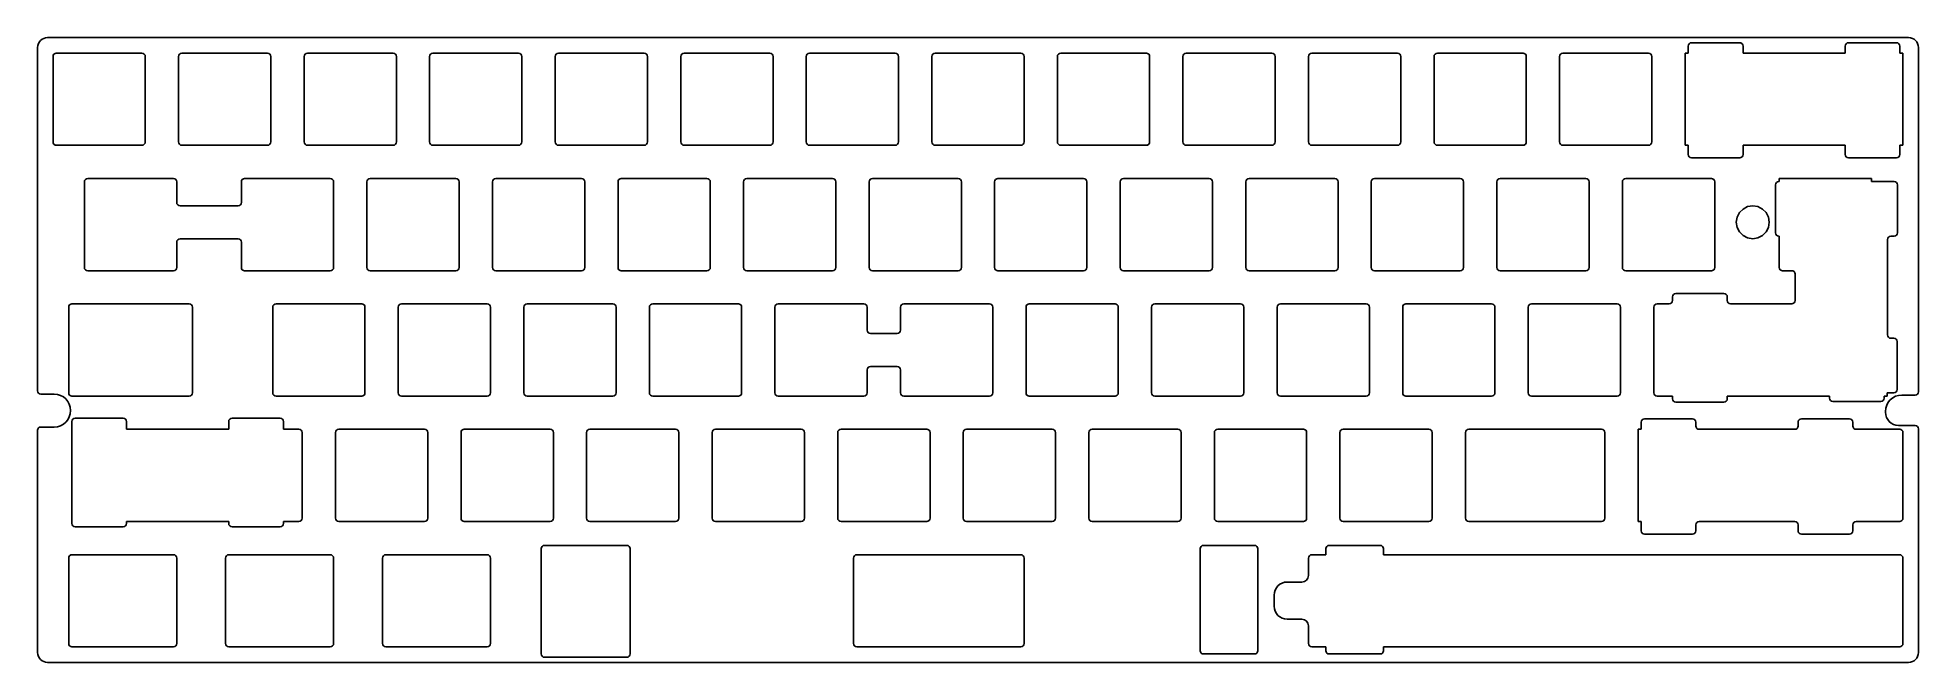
# Model space of a CAD drawing. Header units: millimetres. Extents: x 0 to 285, y 0 to 95.
import ezdxf

# ---------------------------------------------------------------- set-up
doc = ezdxf.new("R2010")
doc.units = ezdxf.units.MM
doc.header["$MEASUREMENT"] = 0

msp = doc.modelspace()

# ---------------------------------------------------------------- linework, layer by layer
at = {"color": 0}
for p, q in [((1.6, 95.02), (283.97, 95.02)), ((0.1, 41.36), (0.1, 93.52)), ((2.43, 79.16), (2.43, 92.16)), ((2.93, 92.66), (15.93, 92.66)), ((16.43, 92.16), (16.43, 79.16)), ((21.48, 79.16), (21.48, 92.16)), ((21.98, 92.66), (34.98, 92.66)), ((35.48, 92.16), (35.48, 79.16)), ((40.53, 79.16), (40.53, 92.16)), ((41.03, 92.66), (54.03, 92.66)), ((54.53, 92.16), (54.53, 79.16)), ((59.58, 79.16), (59.58, 92.16)), ((60.08, 92.66), (73.08, 92.66)), ((73.58, 92.16), (73.58, 79.16)), ((78.63, 79.16), (78.63, 92.16)), ((79.13, 92.66), (92.13, 92.66)), ((92.63, 92.16), (92.63, 79.16)), ((97.68, 79.16), (97.68, 92.16)), ((98.18, 92.66), (111.18, 92.66)), ((111.68, 92.16), (111.68, 79.16)), ((116.73, 79.16), (116.73, 92.16)), ((117.23, 92.66), (130.23, 92.66)), ((130.73, 92.16), (130.73, 79.16)), ((135.78, 79.16), (135.78, 92.16)), ((136.28, 92.66), (149.28, 92.66)), ((149.78, 92.16), (149.78, 79.16)), ((154.83, 79.16), (154.83, 92.16)), ((155.33, 92.66), (168.33, 92.66)), ((168.83, 92.16), (168.83, 79.16)), ((173.88, 79.16), (173.88, 92.16)), ((174.38, 92.66), (187.38, 92.66)), ((187.88, 92.16), (187.88, 79.16)), ((192.93, 79.16), (192.93, 92.16)), ((193.43, 92.66), (206.43, 92.66)), ((206.93, 92.16), (206.93, 79.16)), ((211.98, 79.16), (211.98, 92.16)), ((212.48, 92.66), (225.48, 92.66)), ((225.98, 92.16), (225.98, 79.16)), ((231.03, 79.16), (231.03, 92.16)), ((231.53, 92.66), (244.53, 92.66)), ((245.03, 92.16), (245.03, 79.16)), ((250.08, 92.66), (250.08, 78.66)), ((283.13, 78.66), (283.13, 92.66)), ((15.93, 78.66), (2.93, 78.66)), ((34.98, 78.66), (21.98, 78.66)), ((54.03, 78.66), (41.03, 78.66)), ((73.08, 78.66), (60.08, 78.66)), ((92.13, 78.66), (79.13, 78.66)), ((111.18, 78.66), (98.18, 78.66)), ((130.23, 78.66), (117.23, 78.66)), ((149.28, 78.66), (136.28, 78.66)), ((168.33, 78.66), (155.33, 78.66)), ((187.38, 78.66), (174.38, 78.66)), ((206.43, 78.66), (193.43, 78.66)), ((225.48, 78.66), (212.48, 78.66)), ((244.53, 78.66), (231.53, 78.66)), ((7.19, 60.11), (7.19, 73.11)), ((7.69, 73.61), (20.7, 73.61)), ((31.51, 73.61), (44.51, 73.61)), ((45.01, 73.11), (45.01, 60.11)), ((50.06, 60.11), (50.06, 73.11)), ((50.56, 73.61), (63.56, 73.61)), ((64.06, 73.11), (64.06, 60.11)), ((69.11, 60.11), (69.11, 73.11)), ((69.61, 73.61), (82.61, 73.61)), ((83.11, 73.11), (83.11, 60.11)), ((88.16, 60.11), (88.16, 73.11)), ((88.66, 73.61), (101.66, 73.61)), ((102.16, 73.11), (102.16, 60.11)), ((107.21, 60.11), (107.21, 73.11)), ((107.71, 73.61), (120.71, 73.61)), ((121.21, 73.11), (121.21, 60.11)), ((126.26, 60.11), (126.26, 73.11)), ((126.76, 73.61), (139.76, 73.61)), ((140.26, 73.11), (140.26, 60.11)), ((145.31, 60.11), (145.31, 73.11)), ((145.81, 73.61), (158.81, 73.61)), ((159.31, 73.11), (159.31, 60.11)), ((164.36, 60.11), (164.36, 73.11)), ((164.86, 73.61), (177.86, 73.61)), ((178.36, 73.11), (178.36, 60.11)), ((183.41, 60.11), (183.41, 73.11)), ((183.91, 73.61), (196.91, 73.61)), ((197.41, 73.11), (197.41, 60.11)), ((202.46, 60.11), (202.46, 73.11)), ((202.96, 73.61), (215.96, 73.61)), ((216.46, 73.11), (216.46, 60.11)), ((221.51, 60.11), (221.51, 73.11)), ((222.01, 73.61), (235.01, 73.61)), ((235.51, 73.11), (235.51, 60.11)), ((240.56, 60.11), (240.56, 73.11)), ((241.06, 73.61), (254.06, 73.61)), ((254.56, 73.11), (254.56, 60.11)), ((278.37, 73.61), (264.37, 73.61)), ((258.86, 68.98), (258.31, 68.43)), ((259.56, 69.34), (258.86, 68.98)), ((260.33, 69.46), (259.56, 69.34)), ((261.1, 69.34), (260.33, 69.46)), ((261.8, 68.98), (261.1, 69.34)), ((262.35, 68.43), (261.8, 68.98)), ((257.95, 67.73), (257.83, 66.96)), ((257.83, 66.96), (257.95, 66.19)), ((258.31, 68.43), (257.95, 67.73)), ((257.95, 66.19), (258.31, 65.49)), ((262.71, 67.73), (262.35, 68.43)), ((262.35, 65.49), (262.71, 66.19)), ((262.83, 66.96), (262.71, 67.73)), ((262.71, 66.19), (262.83, 66.96)), ((258.31, 65.49), (258.86, 64.94)), ((258.86, 64.94), (259.56, 64.58)), ((259.56, 64.58), (260.33, 64.46)), ((260.33, 64.46), (261.1, 64.58)), ((261.1, 64.58), (261.8, 64.94)), ((261.8, 64.94), (262.35, 65.49)), ((20.7, 59.61), (7.69, 59.61)), ((44.51, 59.61), (31.51, 59.61)), ((63.56, 59.61), (50.56, 59.61)), ((82.61, 59.61), (69.61, 59.61)), ((101.66, 59.61), (88.66, 59.61)), ((120.71, 59.61), (107.71, 59.61)), ((139.76, 59.61), (126.76, 59.61)), ((158.81, 59.61), (145.81, 59.61)), ((177.86, 59.61), (164.86, 59.61)), ((196.91, 59.61), (183.91, 59.61)), ((215.96, 59.61), (202.96, 59.61)), ((235.01, 59.61), (222.01, 59.61)), ((254.06, 59.61), (241.06, 59.61)), ((5.31, 54.56), (23.08, 54.56)), ((36.27, 54.56), (49.27, 54.56)), ((55.32, 54.56), (68.32, 54.56)), ((74.37, 54.56), (87.37, 54.56)), ((93.42, 54.56), (106.42, 54.56)), ((112.47, 54.56), (125.47, 54.56)), ((131.52, 54.56), (144.52, 54.56)), ((150.57, 54.56), (163.57, 54.56)), ((169.62, 54.56), (182.62, 54.56)), ((188.67, 54.56), (201.67, 54.56)), ((207.72, 54.56), (220.72, 54.56)), ((226.77, 54.56), (239.77, 54.56)), ((4.81, 41.06), (4.81, 54.06)), ((23.58, 54.06), (23.58, 41.06)), ((35.77, 41.06), (35.77, 54.06)), ((49.77, 54.06), (49.77, 41.06)), ((54.82, 41.06), (54.82, 54.06)), ((68.82, 54.06), (68.82, 41.06)), ((73.87, 41.06), (73.87, 54.06)), ((87.87, 54.06), (87.87, 41.06)), ((92.92, 41.06), (92.92, 54.06)), ((106.92, 54.06), (106.92, 41.06)), ((111.97, 41.06), (111.97, 54.06)), ((145.02, 54.06), (145.02, 41.06)), ((150.07, 41.06), (150.07, 54.06)), ((164.07, 54.06), (164.07, 41.06)), ((169.12, 41.06), (169.12, 54.06)), ((183.12, 54.06), (183.12, 41.06)), ((188.17, 41.06), (188.17, 54.06)), ((202.17, 54.06), (202.17, 41.06)), ((207.22, 41.06), (207.22, 54.06)), ((221.22, 54.06), (221.22, 41.06)), ((226.27, 41.06), (226.27, 54.06)), ((240.27, 54.06), (240.27, 41.06)), ((245.32, 54.06), (245.32, 41.06)), ((23.08, 40.56), (5.31, 40.56)), ((49.27, 40.56), (36.27, 40.56)), ((68.32, 40.56), (55.32, 40.56)), ((87.37, 40.56), (74.37, 40.56)), ((106.42, 40.56), (93.42, 40.56)), ((125.47, 40.56), (112.47, 40.56)), ((144.52, 40.56), (131.52, 40.56)), ((163.57, 40.56), (150.57, 40.56)), ((182.62, 40.56), (169.62, 40.56)), ((201.67, 40.56), (188.67, 40.56)), ((220.72, 40.56), (207.72, 40.56)), ((239.77, 40.56), (226.77, 40.56)), ((0.1, 1.6), (0.1, 35.36)), ((45.29, 22.01), (45.29, 35.01)), ((45.79, 35.51), (58.8, 35.51)), ((59.3, 35.01), (59.3, 22.01)), ((64.34, 22.01), (64.34, 35.01)), ((64.84, 35.51), (77.85, 35.51)), ((78.35, 35.01), (78.35, 22.01)), ((83.39, 22.01), (83.39, 35.01)), ((83.89, 35.51), (96.9, 35.51)), ((97.4, 35.01), (97.4, 22.01)), ((102.44, 22.01), (102.44, 35.01)), ((102.94, 35.51), (115.94, 35.51)), ((116.44, 35.01), (116.44, 22.01)), ((121.5, 22.01), (121.5, 35.01)), ((122, 35.51), (135, 35.51)), ((135.5, 35.01), (135.5, 22.01)), ((140.54, 22.01), (140.54, 35.01)), ((141.04, 35.51), (154.04, 35.51)), ((154.54, 35.01), (154.54, 22.01)), ((159.59, 22.01), (159.59, 35.01)), ((160.09, 35.51), (173.1, 35.51)), ((173.6, 35.01), (173.6, 22.01)), ((178.65, 22.01), (178.65, 35.01)), ((179.15, 35.51), (192.15, 35.51)), ((192.65, 35.01), (192.65, 22.01)), ((197.69, 22.01), (197.69, 35.01)), ((198.19, 35.51), (211.19, 35.51)), ((211.69, 35.01), (211.69, 22.01)), ((216.75, 22.01), (216.75, 35.01)), ((217.25, 35.51), (237.39, 35.51)), ((237.89, 35.01), (237.89, 22.01)), ((242.94, 35.51), (242.94, 21.51)), ((283.13, 22.01), (283.13, 35.01)), ((58.8, 21.51), (45.79, 21.51)), ((77.85, 21.51), (64.84, 21.51)), ((96.9, 21.51), (83.89, 21.51)), ((115.94, 21.51), (102.94, 21.51)), ((135, 21.51), (122, 21.51)), ((154.04, 21.51), (141.04, 21.51)), ((173.1, 21.51), (160.09, 21.51)), ((192.15, 21.51), (179.15, 21.51)), ((211.19, 21.51), (198.19, 21.51)), ((237.39, 21.51), (217.25, 21.51)), ((4.81, 2.96), (4.81, 15.96)), ((5.31, 16.46), (20.7, 16.46)), ((21.2, 15.96), (21.2, 2.96)), ((28.62, 2.96), (28.62, 15.96)), ((29.12, 16.46), (44.51, 16.46)), ((45.01, 15.96), (45.01, 2.96)), ((52.44, 2.96), (52.44, 15.96)), ((52.94, 16.46), (68.32, 16.46)), ((123.88, 15.96), (123.88, 11.76)), ((149.28, 16.46), (124.38, 16.46)), ((149.78, 11.76), (149.78, 15.96)), ((192.93, 15.96), (192.93, 13.31)), ((283.13, 15.96), (283.13, 2.96)), ((123.88, 7.16), (123.88, 2.96)), ((149.78, 2.96), (149.78, 7.16)), ((192.93, 5.66), (192.93, 2.96)), ((283.97, 0.1), (1.6, 0.1)), ((20.7, 2.46), (5.31, 2.46)), ((44.51, 2.46), (29.12, 2.46)), ((124.38, 2.46), (149.28, 2.46))]:
    msp.add_line(p, q, dxfattribs=at)
at = {"linetype": 'ByBlock'}
for p, q in [((251.06, 94.24), (258.36, 94.24)), ((274.86, 94.24), (282.16, 94.24)), ((250.08, 92.66), (250.56, 92.66)), ((250.56, 93.74), (250.56, 92.66)), ((258.86, 93.74), (258.86, 92.66)), ((258.86, 92.66), (274.36, 92.66)), ((274.36, 93.74), (274.36, 92.66)), ((282.66, 93.74), (282.66, 92.66)), ((282.66, 92.66), (283.13, 92.66)), ((285.47, 93.52), (285.47, 41.22)), ((250.08, 78.66), (250.56, 78.66)), ((250.56, 78.66), (250.56, 77.24)), ((258.86, 78.66), (274.36, 78.66)), ((258.86, 77.24), (258.86, 78.66)), ((274.36, 77.24), (274.36, 78.66)), ((282.66, 78.66), (283.13, 78.66)), ((282.66, 77.24), (282.66, 78.66)), ((254.71, 76.74), (251.06, 76.74)), ((254.71, 76.74), (258.36, 76.74)), ((278.51, 76.74), (274.86, 76.74)), ((278.51, 76.74), (282.16, 76.74)), ((21.2, 73.11), (21.2, 69.96)), ((31.01, 73.11), (31.01, 69.96)), ((263.78, 65.34), (263.78, 72.64)), ((264.28, 73.14), (264.37, 73.14)), ((264.37, 73.61), (264.37, 73.14)), ((278.37, 73.61), (278.37, 73.14)), ((281.78, 73.14), (278.37, 73.14)), ((282.28, 68.99), (282.28, 72.64)), ((25.48, 69.46), (21.7, 69.46)), ((25.48, 69.46), (30.51, 69.46)), ((282.28, 68.99), (282.28, 65.34)), ((21.2, 63.96), (21.2, 60.11)), ((25.48, 64.46), (21.7, 64.46)), ((25.48, 64.46), (30.51, 64.46)), ((31.01, 63.96), (31.01, 60.11)), ((264.37, 64.84), (264.28, 64.84)), ((264.37, 60.11), (264.37, 64.84)), ((280.78, 49.84), (280.78, 64.34)), ((281.28, 64.84), (281.78, 64.84)), ((264.87, 59.61), (266.25, 59.61)), ((266.75, 59.11), (266.75, 55.06)), ((245.82, 54.56), (247.67, 54.56)), ((248.17, 55.64), (248.17, 55.06)), ((248.67, 56.14), (255.97, 56.14)), ((256.47, 55.64), (256.47, 55.06)), ((256.97, 54.56), (264.37, 54.56)), ((264.37, 54.56), (266.25, 54.56)), ((125.97, 54.06), (125.97, 50.56)), ((131.02, 54.06), (131.02, 50.56)), ((126.47, 50.06), (130.52, 50.06)), ((281.28, 49.34), (281.75, 49.34)), ((282.25, 41.54), (282.25, 48.84)), ((125.97, 44.56), (125.97, 41.06)), ((130.52, 45.06), (126.47, 45.06)), ((131.02, 44.56), (131.02, 41.06)), ((0.59, 40.86), (2.6, 40.86)), ((245.82, 40.56), (248.17, 40.56)), ((248.17, 40.56), (248.17, 40.14)), ((256.47, 40.14), (256.47, 40.56)), ((271.98, 40.56), (256.47, 40.56)), ((271.98, 40.26), (271.98, 40.56)), ((280.75, 40.56), (280.27, 40.56)), ((280.27, 40.26), (280.27, 40.56)), ((280.75, 41.04), (280.75, 40.56)), ((280.75, 41.04), (281.75, 41.04)), ((284.97, 40.72), (282.97, 40.72)), ((5.1, 38.36), (5.1, 38.36)), ((5.79, 37.21), (13.09, 37.21)), ((36.89, 37.21), (29.59, 37.21)), ((255.97, 39.64), (248.67, 39.64)), ((272.48, 39.76), (279.77, 39.76)), ((280.47, 38.1), (280.47, 38.22)), ((2.6, 35.86), (0.59, 35.86)), ((5.29, 21.21), (5.29, 36.71)), ((13.59, 36.71), (13.59, 35.51)), ((13.59, 35.51), (29.09, 35.51)), ((29.09, 36.71), (29.09, 35.51)), ((37.39, 36.71), (37.39, 35.51)), ((39.74, 35.51), (37.39, 35.51)), ((40.24, 35.01), (40.24, 22.01)), ((242.94, 35.51), (243.41, 35.51)), ((243.41, 36.59), (243.41, 35.51)), ((251.21, 37.09), (243.91, 37.09)), ((251.71, 36.59), (251.71, 36.01)), ((266.71, 35.51), (252.21, 35.51)), ((267.21, 36.59), (267.21, 36.01)), ((267.71, 37.09), (275.01, 37.09)), ((275.51, 36.59), (275.51, 36.01)), ((282.63, 35.51), (276.01, 35.51)), ((284.97, 36.1), (282.47, 36.1)), ((285.47, 1.6), (285.47, 35.6)), ((13.09, 20.71), (5.79, 20.71)), ((13.59, 21.51), (13.59, 21.21)), ((29.09, 21.51), (13.59, 21.51)), ((29.09, 21.21), (29.09, 21.51)), ((29.59, 20.71), (36.89, 20.71)), ((37.39, 21.21), (37.39, 21.51)), ((39.74, 21.51), (37.39, 21.51)), ((242.94, 21.51), (243.41, 21.51)), ((243.41, 20.09), (243.41, 21.51)), ((251.71, 20.09), (251.71, 21.01)), ((266.71, 21.51), (252.21, 21.51)), ((267.21, 20.09), (267.21, 21.01)), ((275.51, 20.09), (275.51, 21.01)), ((282.63, 21.51), (276.01, 21.51)), ((76.5, 17.38), (76.5, 1.38)), ((77, 17.88), (89.51, 17.88)), ((90.01, 17.38), (90.01, 11.76)), ((176.5, 17.38), (176.5, 11.76)), ((184.75, 17.88), (177, 17.88)), ((185.25, 17.38), (185.25, 12.26)), ((195.56, 17.38), (195.56, 16.46)), ((203.81, 17.88), (196.06, 17.88)), ((204.31, 17.38), (204.31, 16.46)), ((247.56, 19.59), (243.91, 19.59)), ((247.56, 19.59), (251.21, 19.59)), ((271.36, 19.59), (267.71, 19.59)), ((271.36, 19.59), (275.01, 19.59)), ((68.82, 15.96), (68.82, 2.96)), ((193.43, 16.46), (195.56, 16.46)), ((204.31, 16.46), (282.63, 16.46)), ((90.01, 11.76), (90.01, 7.16)), ((123.88, 11.76), (123.88, 7.16)), ((149.78, 11.76), (149.78, 7.16)), ((176.5, 11.76), (176.5, 7.16)), ((185.25, 12.26), (185.25, 6.66)), ((191.93, 12.31), (189.71, 12.31)), ((187.71, 10.31), (187.71, 8.66)), ((90.01, 7.16), (90.01, 1.38)), ((176.5, 7.16), (176.5, 1.88)), ((185.25, 6.66), (185.25, 1.88)), ((189.71, 6.66), (191.93, 6.66)), ((52.94, 2.46), (68.32, 2.46)), ((89.51, 0.88), (77, 0.88)), ((184.75, 1.38), (177, 1.38)), ((193.43, 2.46), (195.56, 2.46)), ((195.56, 2.46), (195.56, 1.88)), ((196.06, 1.38), (203.81, 1.38)), ((204.31, 2.46), (204.31, 1.88)), ((204.31, 2.46), (282.63, 2.46))]:
    msp.add_line(p, q, dxfattribs=at)
at = {"color": 0}
for centre, radius, start, end in [((1.6, 93.52), 1.5, 90, 180), ((283.97, 93.52), 1.5, 0, 90), ((2.93, 92.16), 0.5, 90, 180), ((15.93, 92.16), 0.5, 0, 90), ((21.98, 92.16), 0.5, 90, 180), ((34.98, 92.16), 0.5, 0, 90), ((41.03, 92.16), 0.5, 90, 180), ((54.03, 92.16), 0.5, 0, 90), ((60.08, 92.16), 0.5, 90, 180), ((73.08, 92.16), 0.5, 0, 90), ((79.13, 92.16), 0.5, 90, 180), ((92.13, 92.16), 0.5, 0, 90), ((98.18, 92.16), 0.5, 90, 180), ((111.18, 92.16), 0.5, 0, 90), ((117.23, 92.16), 0.5, 90, 180), ((130.23, 92.16), 0.5, 0, 90), ((136.28, 92.16), 0.5, 90, 180), ((149.28, 92.16), 0.5, 0, 90), ((155.33, 92.16), 0.5, 90, 180), ((168.33, 92.16), 0.5, 0, 90), ((174.38, 92.16), 0.5, 90, 180), ((187.38, 92.16), 0.5, 0, 90), ((193.43, 92.16), 0.5, 90, 180), ((206.43, 92.16), 0.5, 0, 90), ((212.48, 92.16), 0.5, 90, 180), ((225.48, 92.16), 0.5, 0, 90), ((231.53, 92.16), 0.5, 90, 180), ((244.53, 92.16), 0.5, 0, 90), ((2.93, 79.16), 0.5, 180, 270), ((15.93, 79.16), 0.5, 270, 0), ((21.98, 79.16), 0.5, 180, 270), ((34.98, 79.16), 0.5, 270, 0), ((41.03, 79.16), 0.5, 180, 270), ((54.03, 79.16), 0.5, 270, 0), ((60.08, 79.16), 0.5, 180, 270), ((73.08, 79.16), 0.5, 270, 0), ((79.13, 79.16), 0.5, 180, 270), ((92.13, 79.16), 0.5, 270, 0), ((98.18, 79.16), 0.5, 180, 270), ((111.18, 79.16), 0.5, 270, 0), ((117.23, 79.16), 0.5, 180, 270), ((130.23, 79.16), 0.5, 270, 0), ((136.28, 79.16), 0.5, 180, 270), ((149.28, 79.16), 0.5, 270, 0), ((155.33, 79.16), 0.5, 180, 270), ((168.33, 79.16), 0.5, 270, 0), ((174.38, 79.16), 0.5, 180, 270), ((187.38, 79.16), 0.5, 270, 0), ((193.43, 79.16), 0.5, 180, 270), ((206.43, 79.16), 0.5, 270, 0), ((212.48, 79.16), 0.5, 180, 270), ((225.48, 79.16), 0.5, 270, 0), ((231.53, 79.16), 0.5, 180, 270), ((244.53, 79.16), 0.5, 270, 0), ((7.69, 73.11), 0.5, 90, 180), ((44.51, 73.11), 0.5, 0, 90), ((50.56, 73.11), 0.5, 90, 180), ((63.56, 73.11), 0.5, 0, 90), ((69.61, 73.11), 0.5, 90, 180), ((82.61, 73.11), 0.5, 0, 90), ((88.66, 73.11), 0.5, 90, 180), ((101.66, 73.11), 0.5, 0, 90), ((107.71, 73.11), 0.5, 90, 180), ((120.71, 73.11), 0.5, 0, 90), ((126.76, 73.11), 0.5, 90, 180), ((139.76, 73.11), 0.5, 0, 90), ((145.81, 73.11), 0.5, 90, 180), ((158.81, 73.11), 0.5, 0, 90), ((164.86, 73.11), 0.5, 90, 180), ((177.86, 73.11), 0.5, 0, 90), ((183.91, 73.11), 0.5, 90, 180), ((196.91, 73.11), 0.5, 0, 90), ((202.96, 73.11), 0.5, 90, 180), ((215.96, 73.11), 0.5, 0, 90), ((222.01, 73.11), 0.5, 90, 180), ((235.01, 73.11), 0.5, 0, 90), ((241.06, 73.11), 0.5, 90, 180), ((254.06, 73.11), 0.5, 0, 90), ((7.69, 60.11), 0.5, 180, 270), ((44.51, 60.11), 0.5, 270, 0), ((50.56, 60.11), 0.5, 180, 270), ((63.56, 60.11), 0.5, 270, 0), ((69.61, 60.11), 0.5, 180, 270), ((82.61, 60.11), 0.5, 270, 0), ((88.66, 60.11), 0.5, 180, 270), ((101.66, 60.11), 0.5, 270, 0), ((107.71, 60.11), 0.5, 180, 270), ((120.71, 60.11), 0.5, 270, 0), ((126.76, 60.11), 0.5, 180, 270), ((139.76, 60.11), 0.5, 270, 0), ((145.81, 60.11), 0.5, 180, 270), ((158.81, 60.11), 0.5, 270, 0), ((164.86, 60.11), 0.5, 180, 270), ((177.86, 60.11), 0.5, 270, 0), ((183.91, 60.11), 0.5, 180, 270), ((196.91, 60.11), 0.5, 270, 0), ((202.96, 60.11), 0.5, 180, 270), ((215.96, 60.11), 0.5, 270, 0), ((222.01, 60.11), 0.5, 180, 270), ((235.01, 60.11), 0.5, 270, 0), ((241.06, 60.11), 0.5, 180, 270), ((254.06, 60.11), 0.5, 270, 0), ((5.31, 54.06), 0.5, 90, 180), ((23.08, 54.06), 0.5, 0, 90), ((36.27, 54.06), 0.5, 90, 180), ((49.27, 54.06), 0.5, 0, 90), ((55.32, 54.06), 0.5, 90, 180), ((68.32, 54.06), 0.5, 0, 90), ((74.37, 54.06), 0.5, 90, 180), ((87.37, 54.06), 0.5, 0, 90), ((93.42, 54.06), 0.5, 90, 180), ((106.42, 54.06), 0.5, 0, 90), ((112.47, 54.06), 0.5, 90, 180), ((144.52, 54.06), 0.5, 0, 90), ((150.57, 54.06), 0.5, 90, 180), ((163.57, 54.06), 0.5, 0, 90), ((169.62, 54.06), 0.5, 90, 180), ((182.62, 54.06), 0.5, 0, 90), ((188.67, 54.06), 0.5, 90, 180), ((201.67, 54.06), 0.5, 0, 90), ((207.72, 54.06), 0.5, 90, 180), ((220.72, 54.06), 0.5, 0, 90), ((226.77, 54.06), 0.5, 90, 180), ((239.77, 54.06), 0.5, 0, 90), ((5.31, 41.06), 0.5, 180, 270), ((23.08, 41.06), 0.5, 270, 0), ((36.27, 41.06), 0.5, 180, 270), ((49.27, 41.06), 0.5, 270, 0), ((55.32, 41.06), 0.5, 180, 270), ((68.32, 41.06), 0.5, 270, 0), ((74.37, 41.06), 0.5, 180, 270), ((87.37, 41.06), 0.5, 270, 0), ((93.42, 41.06), 0.5, 180, 270), ((106.42, 41.06), 0.5, 270, 0), ((112.47, 41.06), 0.5, 180, 270), ((144.52, 41.06), 0.5, 270, 0), ((150.57, 41.06), 0.5, 180, 270), ((163.57, 41.06), 0.5, 270, 0), ((169.62, 41.06), 0.5, 180, 270), ((182.62, 41.06), 0.5, 270, 0), ((188.67, 41.06), 0.5, 180, 270), ((201.67, 41.06), 0.5, 270, 0), ((207.72, 41.06), 0.5, 180, 270), ((220.72, 41.06), 0.5, 270, 0), ((226.77, 41.06), 0.5, 180, 270), ((239.77, 41.06), 0.5, 270, 0), ((45.79, 35.01), 0.5, 90, 180), ((58.8, 35.01), 0.5, 0, 90), ((64.84, 35.01), 0.5, 90, 180), ((77.85, 35.01), 0.5, 0, 90), ((83.89, 35.01), 0.5, 90, 180), ((96.9, 35.01), 0.5, 0, 90), ((102.94, 35.01), 0.5, 90, 180), ((115.94, 35.01), 0.5, 0, 90), ((122, 35.01), 0.5, 90, 180), ((135, 35.01), 0.5, 0, 90), ((141.04, 35.01), 0.5, 90, 180), ((154.04, 35.01), 0.5, 0, 90), ((160.09, 35.01), 0.5, 90, 180), ((173.1, 35.01), 0.5, 0, 90), ((179.15, 35.01), 0.5, 90, 180), ((192.15, 35.01), 0.5, 0, 90), ((198.19, 35.01), 0.5, 90, 180), ((211.19, 35.01), 0.5, 0, 90), ((217.25, 35.01), 0.5, 90, 180), ((237.39, 35.01), 0.5, 0, 90), ((45.79, 22.01), 0.5, 180, 270), ((58.8, 22.01), 0.5, 270, 0), ((64.84, 22.01), 0.5, 180, 270), ((77.85, 22.01), 0.5, 270, 0), ((83.89, 22.01), 0.5, 180, 270), ((96.9, 22.01), 0.5, 270, 0), ((102.94, 22.01), 0.5, 180, 270), ((115.94, 22.01), 0.5, 270, 0), ((122, 22.01), 0.5, 180, 270), ((135, 22.01), 0.5, 270, 0), ((141.04, 22.01), 0.5, 180, 270), ((154.04, 22.01), 0.5, 270, 0), ((160.09, 22.01), 0.5, 180, 270), ((173.1, 22.01), 0.5, 270, 0), ((179.15, 22.01), 0.5, 180, 270), ((192.15, 22.01), 0.5, 270, 0), ((198.19, 22.01), 0.5, 180, 270), ((211.19, 22.01), 0.5, 270, 0), ((217.25, 22.01), 0.5, 180, 270), ((237.39, 22.01), 0.5, 270, 0), ((5.31, 15.96), 0.5, 90, 180), ((20.7, 15.96), 0.5, 0, 90), ((29.12, 15.96), 0.5, 90, 180), ((44.51, 15.96), 0.5, 0, 90), ((52.94, 15.96), 0.5, 90, 180), ((124.38, 15.96), 0.5, 90, 180), ((149.28, 15.96), 0.5, 0, 90), ((5.31, 2.96), 0.5, 180, 270), ((20.7, 2.96), 0.5, 270, 0), ((29.12, 2.96), 0.5, 180, 270), ((44.51, 2.96), 0.5, 270, 0), ((52.94, 2.96), 0.5, 180, 270), ((124.38, 2.96), 0.5, 180, 270), ((149.28, 2.96), 0.5, 270, 0), ((1.6, 1.6), 1.5, 180, 270), ((283.97, 1.6), 1.5, 270, 0)]:
    msp.add_arc(centre, radius, start, end, dxfattribs=at)
at = {"linetype": 'ByBlock'}
for centre, radius, start, end in [((251.06, 93.74), 0.5, 90, 180), ((258.36, 93.74), 0.5, 0, 90), ((274.86, 93.74), 0.5, 90, 180), ((282.16, 93.74), 0.5, 0, 90), ((251.06, 77.24), 0.5, 180, 270), ((258.36, 77.24), 0.5, 270, 360), ((274.86, 77.24), 0.5, 180, 270), ((282.16, 77.24), 0.5, 270, 0), ((20.7, 73.11), 0.5, 0, 90), ((31.51, 73.11), 0.5, 90, 180), ((264.28, 72.64), 0.5, 90, 180), ((281.78, 72.64), 0.5, 0, 90), ((21.7, 69.96), 0.5, 180, 270), ((30.51, 69.96), 0.5, 270, 360), ((21.7, 63.96), 0.5, 90, 180), ((30.51, 63.96), 0.5, 0, 90), ((264.28, 65.34), 0.5, 180, 270), ((281.28, 64.34), 0.5, 90, 180), ((281.78, 65.34), 0.5, 270, 360), ((20.7, 60.11), 0.5, 270, 0), ((31.51, 60.11), 0.5, 180, 270), ((264.87, 60.11), 0.5, 180, 270), ((266.25, 59.11), 0.5, 0, 90), ((125.47, 54.06), 0.5, 0, 90), ((131.52, 54.06), 0.5, 90, 180), ((245.82, 54.06), 0.5, 90, 180), ((247.67, 55.06), 0.5, 270, 0), ((248.67, 55.64), 0.5, 90, 180), ((255.97, 55.64), 0.5, 0, 90), ((256.97, 55.06), 0.5, 180, 270), ((266.25, 55.06), 0.5, 270, 0), ((126.47, 50.56), 0.5, 180, 270), ((130.52, 50.56), 0.5, 270, 0), ((281.28, 49.84), 0.5, 180, 270), ((281.75, 48.84), 0.5, 0, 90), ((126.47, 44.56), 0.5, 90, 180), ((130.52, 44.56), 0.5, 0, 90), ((0.59, 41.36), 0.5, 180, 270), ((2.6, 38.36), 2.5, 0, 90), ((125.47, 41.06), 0.5, 270, 0), ((131.52, 41.06), 0.5, 180, 270), ((245.82, 41.06), 0.5, 180, 270), ((248.67, 40.14), 0.5, 180, 270), ((255.97, 40.14), 0.5, 270, 0), ((272.48, 40.26), 0.5, 180, 270), ((279.77, 40.26), 0.5, 270, 0), ((282.97, 38.22), 2.5, 90, 180), ((281.75, 41.54), 0.5, 270, 0), ((284.97, 41.22), 0.5, 270, 0), ((2.6, 38.36), 2.5, 270.0103, 0), ((5.79, 36.71), 0.5, 90, 180), ((13.09, 36.71), 0.5, 0, 90), ((29.59, 36.71), 0.5, 90, 180), ((36.89, 36.71), 0.5, 0, 90), ((282.47, 38.1), 2, 180, 270), ((0.59, 35.36), 0.5, 90.0103, 180), ((39.74, 35.01), 0.5, 0, 90), ((243.91, 36.59), 0.5, 90, 180), ((251.21, 36.59), 0.5, 0, 90), ((252.21, 36.01), 0.5, 180, 270), ((266.71, 36.01), 0.5, 270, 0), ((267.71, 36.59), 0.5, 90, 180), ((275.01, 36.59), 0.5, 0, 90), ((276.01, 36.01), 0.5, 180, 270), ((282.63, 35.01), 0.5, 0, 90), ((284.97, 35.6), 0.5, 0, 90), ((5.79, 21.21), 0.5, 180, 270), ((13.09, 21.21), 0.5, 270, 0), ((29.59, 21.21), 0.5, 180, 270), ((36.89, 21.21), 0.5, 270, 0), ((39.74, 22.01), 0.5, 270, 0), ((243.91, 20.09), 0.5, 180, 270), ((251.21, 20.09), 0.5, 270, 0), ((252.21, 21.01), 0.5, 90, 180), ((266.71, 21.01), 0.5, 0, 90), ((267.71, 20.09), 0.5, 180, 270), ((275.01, 20.09), 0.5, 270, 0), ((276.01, 21.01), 0.5, 90, 180), ((282.63, 22.01), 0.5, 270, 0), ((77, 17.38), 0.5, 90, 180), ((89.51, 17.38), 0.5, 0, 90), ((177, 17.38), 0.5, 90, 180), ((184.75, 17.38), 0.5, 0, 90), ((196.06, 17.38), 0.5, 90, 180), ((203.81, 17.38), 0.5, 0, 90), ((68.32, 15.96), 0.5, 0, 90), ((193.43, 15.96), 0.5, 90, 180), ((282.63, 15.96), 0.5, 0, 90), ((189.71, 10.31), 2, 90, 180), ((191.93, 13.31), 1, 270, 0), ((189.71, 8.66), 2, 180, 270), ((191.93, 5.66), 1, 0, 90), ((68.32, 2.96), 0.5, 270, 0), ((193.43, 2.96), 0.5, 180, 270), ((282.63, 2.96), 0.5, 270, 0), ((77, 1.38), 0.5, 180, 270), ((89.51, 1.38), 0.5, 270, 0), ((177, 1.88), 0.5, 180, 270), ((184.75, 1.88), 0.5, 270, 0), ((196.06, 1.88), 0.5, 180, 270), ((203.81, 1.88), 0.5, 270, 0)]:
    msp.add_arc(centre, radius, start, end, dxfattribs=at)

doc.saveas('drawing.dxf')
